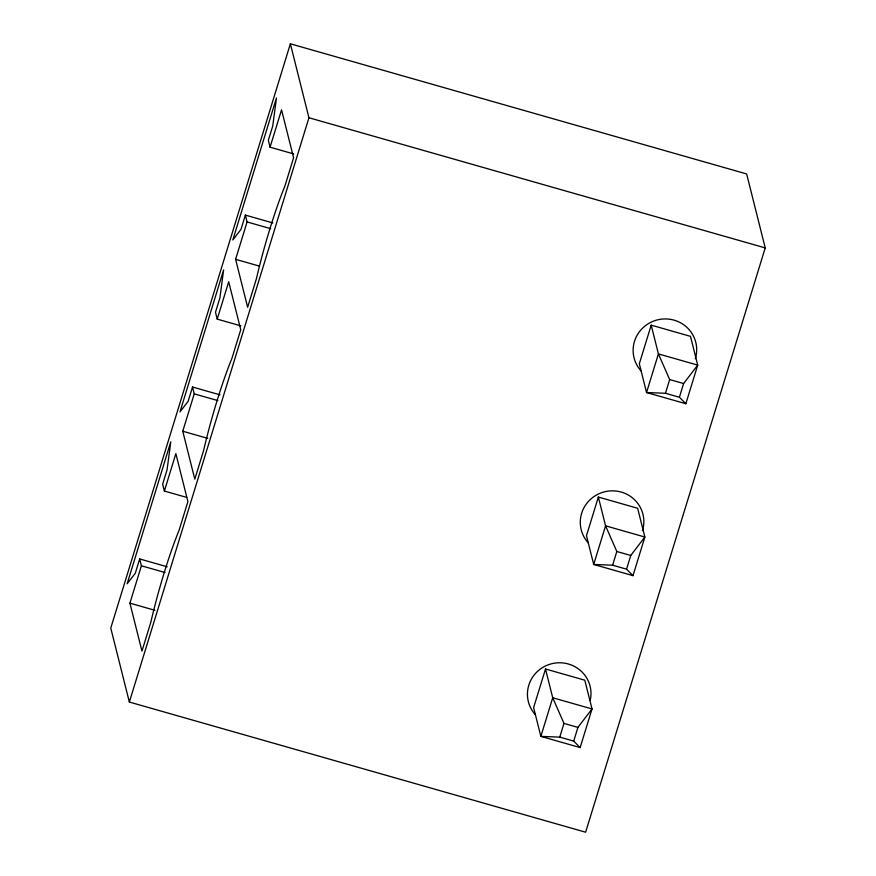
<?xml version="1.0" encoding="UTF-8"?>
<svg xmlns="http://www.w3.org/2000/svg" width="876" height="876" viewBox="0 0 876 876"><rect width="100%" height="100%" fill="white"/><g stroke="black" fill="none" stroke-linecap="round" stroke-linejoin="round"><path stroke-width="1.31" d="M290.372 43.8L110.77 628.092L129.352 702.048L585.628 832.2L765.23 247.908L746.648 173.952L290.372 43.8L308.943 117.756L129.352 702.048M167.217 566.794L139.678 558.943L135.276 573.265L127.14 583.81L170.787 441.789L167.053 469.865L162.651 484.187L164.37 491.042L186.665 497.393M220.062 394.868L192.523 387.017L188.121 401.339L179.985 411.884L223.632 269.863L219.898 297.939L215.496 312.261L217.215 319.116L240.823 325.85M272.907 222.953L245.368 215.091L240.966 229.424L232.83 239.958L276.477 97.937L272.743 126.013L268.341 140.346L270.06 147.19L293.668 153.924M164.37 491.042L175.857 453.659L187.902 501.598L179.098 530.254A83.527 9.056 -74.1 0 0 150.76 622.442L141.956 651.098L129.911 603.159L141.397 565.787L139.678 558.943M217.215 319.116L228.702 281.743L240.747 329.683L231.943 358.328A83.527 9.056 -74.1 0 0 203.604 450.527L194.8 479.172L182.756 431.233L194.242 393.861L192.523 387.017M270.06 147.19L281.546 109.818L293.591 157.757L284.788 186.413A83.527 9.056 -74.1 0 0 256.449 278.601L247.645 307.257L235.6 259.318L247.087 221.946L245.368 215.091M545.507 668.99L533.626 707.611L540.853 736.377L580.142 747.578L592.023 708.958L584.796 680.192L545.507 668.99L552.723 697.756L563.98 723.412L559.764 737.121L540.853 736.377L552.723 697.756L592.023 708.958L577.919 727.387L573.714 741.096L580.142 747.578M598.352 497.064L586.471 535.685L593.698 564.451L632.987 575.652L644.867 537.032L637.64 508.277L598.352 497.064L605.568 525.83L616.824 551.486L612.609 565.195L593.698 564.451L605.568 525.83L644.867 537.032L630.764 555.461L626.559 569.17L632.987 575.652M651.197 325.138L639.327 363.759L646.543 392.525L685.842 403.737L697.712 365.117L690.485 336.351L651.197 325.138L658.413 353.904L669.669 379.571L665.453 393.269L646.543 392.525L658.413 353.904L697.712 365.117L683.608 383.546L679.404 397.244L685.842 403.737M308.943 117.756L765.23 247.908M247.087 221.946L270.695 228.68M669.669 379.571L683.608 383.546M235.6 259.318L259.274 266.063M665.453 393.269L679.404 397.244M194.242 393.861L217.85 400.595M616.824 551.486L630.764 555.461M182.756 431.233L207.743 438.361M612.609 565.195L626.559 569.17M141.397 565.787L165.006 572.521M563.98 723.412L577.919 727.387M129.911 603.159L154.899 610.287M559.764 737.121L573.714 741.096M641.21 371.063A31.821 31.087 -14.1 0 1 658.029 319.74A31.821 31.087 -14.1 0 1 695.325 358.733M588.365 542.978A31.821 31.087 -14.1 0 1 605.185 491.655A31.821 31.087 -14.1 0 1 642.48 530.659M535.521 714.904A31.821 31.087 -14.1 0 1 551.212 663.855A31.821 31.087 -14.1 0 1 590.216 700.373"/></g></svg>
